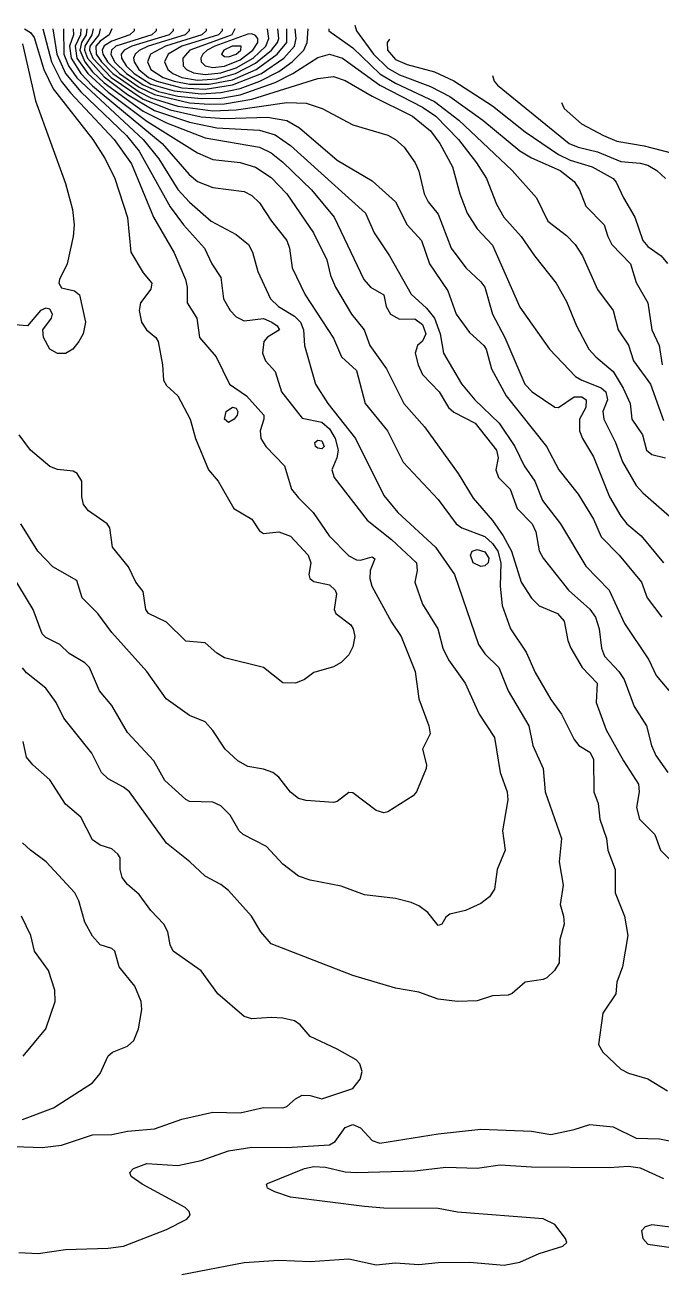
# Model space of a CAD drawing. Header units: inches. Extents: x 3311818 to 3313075, y 1372003 to 1372737.
# Drawn here: x 3312366 to 3312428.5, y 1372610.5 to 1372733 of the extents above; entities that cross this region are included whole.
import ezdxf

# ---------------------------------------------------------------- set-up
doc = ezdxf.new("R2010")
doc.units = ezdxf.units.IN
doc.header["$MEASUREMENT"] = 0

msp = doc.modelspace()

# ---------------------------------------------------------------- linework, layer by layer
for points, elevation in [([(3312368.78, 1372732.58), (3312369.17, 1372730.11), (3312370.03, 1372728.2), (3312371.53, 1372726.4), (3312376.01, 1372722.1), (3312377.24, 1372720.58), (3312380.3, 1372715.1), (3312381.59, 1372713.34), (3312383.65, 1372711.05), (3312384.38, 1372709.52), (3312385.25, 1372708.18), (3312385.52, 1372706.09), (3312386.17, 1372704.95), (3312386.78, 1372704.31), (3312387.54, 1372703.94), (3312389.45, 1372704.14), (3312390.28, 1372703.81), (3312390.8, 1372703.43), (3312391.03, 1372703.05), (3312389.83, 1372702.33), (3312389.48, 1372701.9), (3312389.36, 1372700.76), (3312389.65, 1372700), (3312390.59, 1372698.95), (3312391.23, 1372696.95), (3312393.26, 1372694.39), (3312395.16, 1372693.98), (3312395.92, 1372693.32), (3312396.47, 1372692.37), (3312396.77, 1372691.23), (3312396.66, 1372690.47), (3312396.17, 1372689.32), (3312396.37, 1372688.56), (3312399.62, 1372684.37), (3312402.02, 1372682.47), (3312404.45, 1372680.18), (3312404.53, 1372679.41), (3312404.29, 1372678.27), (3312405.07, 1372676.13), (3312406.55, 1372673.7), (3312407.04, 1372671.79), (3312407.6, 1372670.65), (3312409.25, 1372668.36), (3312410.62, 1372665.31), (3312412.11, 1372663.03), (3312412.69, 1372659.6), (3312413.35, 1372657.69), (3312413.44, 1372656.93), (3312412.92, 1372653.88), (3312413.17, 1372651.97), (3312412.39, 1372650.07), (3312412.13, 1372648.16), (3312411.64, 1372647.4), (3312410.79, 1372646.74), (3312409.26, 1372646.05), (3312407.74, 1372645.69), (3312407.36, 1372645.4), (3312406.95, 1372644.73), (3312406.6, 1372644.58), (3312405.58, 1372645.87), (3312404.69, 1372646.52), (3312403.93, 1372646.84), (3312402.4, 1372647.22), (3312399.35, 1372647.61), (3312397.07, 1372648.43), (3312394.02, 1372649.02), (3312392.88, 1372649.44), (3312391.35, 1372650.59), (3312389.76, 1372652.35), (3312387.44, 1372653.5), (3312387.06, 1372653.88), (3312386.19, 1372655.4), (3312385.25, 1372656.34), (3312384.49, 1372656.68), (3312382.2, 1372656.74), (3312381.82, 1372656.94), (3312379.78, 1372658.83), (3312378.68, 1372660.74), (3312376.11, 1372663.53), (3312374.58, 1372666.18), (3312373.36, 1372667.6), (3312372.38, 1372669.89), (3312371.91, 1372670.35), (3312370.39, 1372671.29), (3312369.46, 1372672.17), (3312368.1, 1372672.84), (3312367.72, 1372673.2), (3312366.85, 1372675.6), (3312363.35, 1372681.32)], 4487), ([(3312366, 1372732.58), (3312366.58, 1372732.22), (3312366.96, 1372731.72), (3312367.9, 1372728.58), (3312368.81, 1372726.68), (3312372.71, 1372721.72), (3312373.93, 1372719.82), (3312374.87, 1372717.91), (3312376.11, 1372714.07), (3312376.44, 1372710.67), (3312377.63, 1372708.65), (3312378.51, 1372707.62), (3312378.39, 1372707.02), (3312377.37, 1372705.71), (3312377.25, 1372704.95), (3312377.48, 1372703.81), (3312377.96, 1372703.05), (3312378.9, 1372702.28), (3312379.1, 1372701.9), (3312379.55, 1372699.61), (3312379.64, 1372698.09), (3312379.92, 1372697.59), (3312381.06, 1372696.58), (3312382.25, 1372694.28), (3312382.78, 1372692.37), (3312384.06, 1372689.32), (3312385, 1372688.18), (3312386.55, 1372685.51), (3312388.3, 1372684.47), (3312389.06, 1372683.31), (3312389.45, 1372683.04), (3312390.97, 1372683.21), (3312392.11, 1372682.8), (3312393.84, 1372680.94), (3312394.09, 1372680.18), (3312393.91, 1372679.03), (3312393.99, 1372678.65), (3312394.4, 1372678.34), (3312395.92, 1372678.01), (3312396.49, 1372677.51), (3312396.61, 1372677.13), (3312396.37, 1372675.6), (3312396.55, 1372675.22), (3312398.03, 1372674.08), (3312398.26, 1372673.7), (3312398.4, 1372672.94), (3312398.21, 1372671.93), (3312397.83, 1372671.14), (3312397.07, 1372670.4), (3312396.31, 1372669.96), (3312394.4, 1372669.42), (3312393.49, 1372668.74), (3312392.6, 1372668.36), (3312391.35, 1372668.39), (3312389.45, 1372669.92), (3312385.63, 1372670.86), (3312384.87, 1372671.3), (3312383.73, 1372672.34), (3312381.82, 1372672.49), (3312379.92, 1372674.34), (3312378.18, 1372675.22), (3312377.92, 1372675.6), (3312377.63, 1372677.35), (3312376.91, 1372678.27), (3312376.2, 1372679.8), (3312374.64, 1372681.7), (3312374.38, 1372683.61), (3312374.1, 1372683.99), (3312372.29, 1372685.27), (3312371.8, 1372685.89), (3312371.62, 1372686.66), (3312371.62, 1372688.18), (3312371.17, 1372688.94), (3312370.77, 1372689.18), (3312369.25, 1372689.34), (3312368.48, 1372689.64), (3312366.58, 1372691.23), (3312365.47, 1372692.75)], 4489), ([(3312367.79, 1372732.58), (3312368.64, 1372729.34), (3312369.59, 1372727.44), (3312370.5, 1372726.29), (3312374.8, 1372721.72), (3312376.49, 1372719.34), (3312378.67, 1372714.1), (3312380.68, 1372710.6), (3312381.81, 1372708), (3312381.97, 1372707.24), (3312381.95, 1372705.71), (3312382.9, 1372704.19), (3312383.18, 1372702.28), (3312384.8, 1372700.38), (3312386.13, 1372697.71), (3312387.79, 1372696.57), (3312389.47, 1372694.66), (3312389.5, 1372694.28), (3312389.14, 1372693.14), (3312389.18, 1372692.37), (3312389.69, 1372691.61), (3312391.5, 1372689.71), (3312392.2, 1372687.42), (3312392.88, 1372686.54), (3312394.32, 1372685.13), (3312395.91, 1372682.84), (3312397.83, 1372680.87), (3312398.59, 1372680.46), (3312398.97, 1372680.45), (3312400.12, 1372680.78), (3312400.37, 1372680.56), (3312399.91, 1372679.41), (3312399.89, 1372678.65), (3312400.07, 1372677.89), (3312402.02, 1372674.34), (3312402.97, 1372672.94), (3312404.35, 1372669.51), (3312404.7, 1372666.84), (3312405.66, 1372664.17), (3312405.8, 1372663.41), (3312405.04, 1372661.88), (3312405.45, 1372660.36), (3312405.42, 1372659.98), (3312404.48, 1372657.69), (3312404.14, 1372657.31), (3312401.64, 1372655.73), (3312401.26, 1372655.65), (3312400.5, 1372655.87), (3312398.21, 1372657.61), (3312397.83, 1372657.63), (3312396.69, 1372656.75), (3312396.31, 1372656.65), (3312393.64, 1372656.85), (3312392.88, 1372657.04), (3312392.11, 1372657.66), (3312390.97, 1372659.13), (3312390.37, 1372659.6), (3312389.45, 1372659.94), (3312387.92, 1372660.18), (3312386.93, 1372660.74), (3312385.69, 1372661.88), (3312384.49, 1372663.71), (3312383.73, 1372664.57), (3312382.2, 1372665.19), (3312379.91, 1372666.84), (3312378.01, 1372669.5), (3312374.58, 1372673.33), (3312373.2, 1372675.22), (3312371.66, 1372676.75), (3312371.15, 1372678.45), (3312368.78, 1372679.8), (3312367.32, 1372681.32), (3312365.65, 1372683.99)], 4488), ([(3312369.82, 1372732.58), (3312369.86, 1372730.11), (3312370.33, 1372728.96), (3312371.15, 1372727.77), (3312377.63, 1372721.72), (3312379.19, 1372719.82), (3312381.06, 1372716.82), (3312382.2, 1372715.56), (3312384.32, 1372713.72), (3312386.78, 1372712.4), (3312387.98, 1372711.43), (3312388.38, 1372710.67), (3312388.89, 1372708.76), (3312390.15, 1372706.09), (3312390.92, 1372705.33), (3312392.49, 1372704.4), (3312393.07, 1372703.81), (3312393.37, 1372703.05), (3312393.49, 1372701.52), (3312394.56, 1372697.71), (3312395.77, 1372695.8), (3312398.47, 1372692.37), (3312401.26, 1372686.8), (3312402.65, 1372685.13), (3312406.34, 1372681.7), (3312408.18, 1372679.03), (3312410.54, 1372672.17), (3312411.17, 1372671.26), (3312412.56, 1372669.89), (3312413.46, 1372667.6), (3312415.49, 1372664.17), (3312415.89, 1372662.26), (3312416.88, 1372659.98), (3312417.08, 1372657.69), (3312418.69, 1372653.12), (3312418.45, 1372650.83), (3312418.85, 1372648.54), (3312418.55, 1372646.64), (3312418.89, 1372645.49), (3312418.95, 1372644.73), (3312418.54, 1372643.21), (3312418.45, 1372640.92), (3312418, 1372640.16), (3312417.27, 1372639.45), (3312416.89, 1372639.27), (3312415.13, 1372639.01), (3312413.84, 1372637.91), (3312413.46, 1372637.76), (3312411.93, 1372637.69), (3312410.41, 1372637.2), (3312408.5, 1372637.14), (3312406.6, 1372637.36), (3312404.69, 1372638.03), (3312402.4, 1372638.45), (3312398.21, 1372639.68), (3312390.21, 1372642.8), (3312389.18, 1372643.97), (3312388.28, 1372645.49), (3312386.02, 1372648.01), (3312385.25, 1372648.6), (3312383.73, 1372649.43), (3312382.23, 1372650.83), (3312379.92, 1372652.65), (3312376.29, 1372657.69), (3312375.72, 1372658.17), (3312374.2, 1372658.97), (3312373.57, 1372659.6), (3312372.6, 1372661.5), (3312369.86, 1372664.93), (3312369.1, 1372666.46), (3312368.1, 1372667.89), (3312366.2, 1372669.38), (3312365.81, 1372669.87)], 4486), ([(3312370.78, 1372732.58), (3312370.8, 1372732.01), (3312370.42, 1372730.87), (3312370.59, 1372729.72), (3312371.53, 1372728.2), (3312372.68, 1372727), (3312379.52, 1372721.34), (3312382.17, 1372718.29), (3312382.97, 1372717.61), (3312384.49, 1372717.01), (3312387.54, 1372716.63), (3312388.3, 1372716.24), (3312389.06, 1372715.51), (3312390.23, 1372713.72), (3312391.75, 1372711.81), (3312392, 1372711.05), (3312392.25, 1372709.14), (3312393.53, 1372706.48), (3312396.31, 1372702.22), (3312397.11, 1372700.38), (3312398.59, 1372699.06), (3312399.44, 1372695.8), (3312401.61, 1372693.14), (3312403.17, 1372690.06), (3312406.6, 1372686.38), (3312408.36, 1372683.99), (3312408.91, 1372683.61), (3312411.17, 1372682.76), (3312411.93, 1372682.08), (3312412.45, 1372681.32), (3312412.75, 1372680.18), (3312412.68, 1372677.89), (3312412.87, 1372675.98), (3312413.69, 1372673.7), (3312415.24, 1372671.41), (3312416.12, 1372669.41), (3312417.65, 1372666.76), (3312418.69, 1372665.31), (3312419.94, 1372662.84), (3312420.41, 1372662.26), (3312421.46, 1372661.59), (3312421.84, 1372660.92), (3312421.88, 1372657.69), (3312422.3, 1372656.55), (3312422.44, 1372655.02), (3312423.11, 1372653.12), (3312423.25, 1372651.97), (3312423.95, 1372650.07), (3312423.97, 1372647.78), (3312424.86, 1372645.49), (3312425.2, 1372643.59), (3312424.67, 1372640.54), (3312424.13, 1372639.01), (3312424.04, 1372637.87), (3312422.76, 1372635.97), (3312422.33, 1372632.92), (3312422.74, 1372632.15), (3312424.51, 1372630.48), (3312425.27, 1372630.09), (3312427.18, 1372629.55), (3312429.08, 1372628.35)], 4485), ([(3312371.52, 1372732.58), (3312371.48, 1372732.01), (3312370.97, 1372730.87), (3312371.15, 1372729.72), (3312372.2, 1372728.2), (3312374.2, 1372726.36), (3312378.01, 1372723.51), (3312382.97, 1372720.4), (3312384.49, 1372719.75), (3312387.16, 1372719.45), (3312388.68, 1372719.01), (3312390.21, 1372718.01), (3312391.73, 1372716.38), (3312394.36, 1372712.57), (3312395.66, 1372709.91), (3312396.02, 1372708.38), (3312396.51, 1372707.24), (3312398.1, 1372704.57), (3312399.32, 1372703.05), (3312399.89, 1372701.52), (3312401.53, 1372699.23), (3312403.23, 1372695.8), (3312405.24, 1372693.52), (3312408.55, 1372688.94), (3312410.03, 1372686.53), (3312411.93, 1372684.33), (3312412.97, 1372682.84), (3312413.8, 1372681.32), (3312414.74, 1372678.27), (3312415.74, 1372676.7), (3312416.51, 1372675.96), (3312418.29, 1372675.22), (3312418.97, 1372674.46), (3312419.3, 1372672.55), (3312419.61, 1372671.79), (3312420.71, 1372669.89), (3312422.21, 1372668.36), (3312422.08, 1372666.46), (3312423.08, 1372663.79), (3312424.77, 1372660.74), (3312426.26, 1372658.45), (3312426.32, 1372657.69), (3312426.04, 1372656.17), (3312426.34, 1372655.02), (3312427.84, 1372653.5), (3312428.42, 1372651.97), (3312429.56, 1372650.83)], 4484), ([(3312372.13, 1372732.58), (3312372.05, 1372732.01), (3312371.6, 1372731.25), (3312371.42, 1372730.49), (3312371.91, 1372729.34), (3312372.68, 1372728.37), (3312373.82, 1372727.29), (3312377.63, 1372724.51), (3312379.92, 1372723.35), (3312383.73, 1372721.9), (3312389.06, 1372720.97), (3312390.21, 1372720.41), (3312391.35, 1372719.51), (3312394.17, 1372716.77), (3312396.4, 1372714.1), (3312399.3, 1372708), (3312399.96, 1372707.24), (3312401.26, 1372706.49), (3312401.5, 1372705.33), (3312401.91, 1372704.57), (3312402.79, 1372704.1), (3312404.31, 1372704.12), (3312405.07, 1372703.57), (3312405.39, 1372702.66), (3312405.07, 1372701.93), (3312404.57, 1372701.52), (3312404.35, 1372700.76), (3312404.62, 1372699.61), (3312405.07, 1372698.67), (3312406.69, 1372696.95), (3312407.61, 1372695.42), (3312408.12, 1372694.97), (3312410.22, 1372693.9), (3312412.33, 1372691.23), (3312412.48, 1372690.47), (3312412.25, 1372689.32), (3312412.5, 1372688.56), (3312413.65, 1372687.42), (3312414.35, 1372685.51), (3312415.81, 1372683.99), (3312416.16, 1372683.23), (3312416.51, 1372681.34), (3312416.89, 1372680.63), (3312419.37, 1372677.51), (3312421.46, 1372675.64), (3312422.04, 1372674.84), (3312422.4, 1372673.7), (3312422.63, 1372671.79), (3312422.9, 1372671.03), (3312424.33, 1372669.51), (3312424.85, 1372668.74), (3312425.81, 1372666.07), (3312427.04, 1372664.17), (3312427.51, 1372662.26), (3312427.94, 1372661.28), (3312429.12, 1372659.6)], 4483), ([(3312372.73, 1372732.58), (3312372.6, 1372732.01), (3312371.91, 1372730.87), (3312371.89, 1372730.49), (3312372.18, 1372729.72), (3312373.82, 1372727.86), (3312376.11, 1372726.15), (3312378.77, 1372724.56), (3312382.2, 1372723.41), (3312384.87, 1372722.87), (3312389.06, 1372722.63), (3312390.59, 1372722.18), (3312392.11, 1372721.13), (3312399.45, 1372714.48), (3312400.31, 1372712.57), (3312401.8, 1372710.29), (3312403.93, 1372706.55), (3312405.45, 1372705.18), (3312406.22, 1372704.19), (3312406.79, 1372702.66), (3312407.13, 1372700.76), (3312408.88, 1372697.74), (3312410.19, 1372696.18), (3312412.59, 1372693.9), (3312414.1, 1372691.61), (3312415.04, 1372689.71), (3312416.09, 1372688.18), (3312416.82, 1372686.28), (3312418.6, 1372683.99), (3312421.08, 1372679.85), (3312423.38, 1372677.51), (3312424.89, 1372674.22), (3312427.26, 1372670.65), (3312427.99, 1372669.12), (3312429.91, 1372666.84)], 4482), ([(3312373.44, 1372732.58), (3312373.28, 1372732.01), (3312372.4, 1372730.87), (3312372.37, 1372730.49), (3312372.71, 1372729.72), (3312374.51, 1372727.82), (3312377.63, 1372725.69), (3312380.3, 1372724.62), (3312383.35, 1372723.95), (3312385.63, 1372723.77), (3312389.83, 1372723.92), (3312391.73, 1372723.58), (3312392.97, 1372722.86), (3312396.69, 1372719.7), (3312400.12, 1372717.67), (3312402.4, 1372715.61), (3312403.56, 1372713.34), (3312404.95, 1372711.81), (3312405.75, 1372709.52), (3312407.55, 1372706.86), (3312408.35, 1372704.57), (3312409.65, 1372702.78), (3312411.07, 1372701.52), (3312411.31, 1372701.14), (3312411.83, 1372699.23), (3312413.26, 1372696.57), (3312417.22, 1372691.61), (3312418.42, 1372689.32), (3312420.32, 1372686.9), (3312421.84, 1372684.46), (3312422.6, 1372682.72), (3312424.34, 1372680.94), (3312426.54, 1372678.27), (3312427.09, 1372676.75), (3312428.53, 1372674.84)], 4481), ([(3312374.57, 1372732.58), (3312374.32, 1372732.01), (3312373.44, 1372731.39), (3312372.99, 1372730.87), (3312373.03, 1372730.11), (3312373.54, 1372729.34), (3312374.68, 1372728.2), (3312377.25, 1372726.41), (3312378.39, 1372725.81), (3312381.06, 1372725), (3312384.49, 1372724.54), (3312386.78, 1372724.64), (3312391.73, 1372725.35), (3312393.64, 1372725.28), (3312395.21, 1372724.77), (3312398.21, 1372723.17), (3312401.64, 1372722.14), (3312402.4, 1372721.71), (3312403.27, 1372720.96), (3312404.35, 1372719.43), (3312404.69, 1372718.6), (3312405.21, 1372716.38), (3312405.6, 1372715.62), (3312406.6, 1372714.39), (3312407.87, 1372711.05), (3312409.3, 1372709.14), (3312410.79, 1372707.76), (3312411.16, 1372707.24), (3312411.93, 1372704.57), (3312413.13, 1372702.28), (3312415.08, 1372697.71), (3312415.82, 1372696.95), (3312418.03, 1372695.46), (3312418.41, 1372695.43), (3312419.94, 1372696.47), (3312420.7, 1372696.48), (3312421.12, 1372696.18), (3312421.08, 1372695.42), (3312420.45, 1372694.28), (3312420.46, 1372693.14), (3312420.74, 1372692.37), (3312421.84, 1372690.59), (3312423.41, 1372686.66), (3312424.53, 1372684.75), (3312425.12, 1372683.99), (3312426.52, 1372682.84), (3312428.7, 1372680.19)], 4480), ([(3312376.77, 1372732.58), (3312376.77, 1372732.39), (3312376.34, 1372732.01), (3312374.58, 1372731.38), (3312373.82, 1372730.9), (3312373.62, 1372730.49), (3312373.68, 1372730.11), (3312374.15, 1372729.34), (3312375.32, 1372728.2), (3312377.25, 1372726.86), (3312378.77, 1372726.13), (3312382.2, 1372725.33), (3312384.11, 1372725.18), (3312385.63, 1372725.23), (3312388.3, 1372725.69), (3312394.78, 1372727.71), (3312396.31, 1372727.89), (3312397.45, 1372727.53), (3312400.12, 1372725.96), (3312404.06, 1372724.01), (3312405.83, 1372722.59), (3312406.75, 1372721.34), (3312408.01, 1372719.05), (3312408.71, 1372716.38), (3312409.45, 1372714.48), (3312410.41, 1372712.94), (3312411.93, 1372711.36), (3312414.6, 1372705.26), (3312417.52, 1372701.14), (3312420.08, 1372698.47), (3312420.69, 1372698.09), (3312422.6, 1372697.36), (3312423.05, 1372696.95), (3312423.22, 1372696.18), (3312422.76, 1372695.04), (3312422.84, 1372694.28), (3312423.99, 1372691.99), (3312424.67, 1372690.09), (3312426.03, 1372687.76), (3312426.66, 1372687.04), (3312429.28, 1372684.75)], 4479), ([(3312378.92, 1372732.58), (3312378.92, 1372732.39), (3312378.5, 1372732.01), (3312374.95, 1372730.87), (3312374.52, 1372730.49), (3312374.46, 1372730.11), (3312374.84, 1372729.34), (3312376.01, 1372728.2), (3312377.63, 1372727.08), (3312379.15, 1372726.45), (3312381.06, 1372725.99), (3312383.35, 1372725.74), (3312385.25, 1372725.79), (3312387.16, 1372726.12), (3312390.59, 1372727.32), (3312392.34, 1372728.2), (3312394.78, 1372729.76), (3312395.92, 1372730.11), (3312397.2, 1372729.72), (3312400.88, 1372727.05), (3312405.07, 1372724.89), (3312406.35, 1372724.01), (3312408.58, 1372721.72), (3312410.34, 1372719.43), (3312411.33, 1372717.91), (3312412.31, 1372715.39), (3312413.04, 1372714.1), (3312414.75, 1372712.19), (3312416.04, 1372710.29), (3312418.18, 1372707.62), (3312419.17, 1372705.84), (3312420.17, 1372703.43), (3312421.38, 1372701.14), (3312422.05, 1372700.38), (3312423.75, 1372698.97), (3312424.73, 1372697.33), (3312425.42, 1372695.8), (3312425.6, 1372694.28), (3312426.63, 1372692.75), (3312427.05, 1372691.23), (3312427.56, 1372690.82), (3312428.9, 1372690.47)], 4478), ([(3312380.58, 1372732.58), (3312380.58, 1372732.39), (3312380.2, 1372732.01), (3312376.54, 1372730.87), (3312375.79, 1372730.49), (3312375.5, 1372730.11), (3312375.51, 1372729.72), (3312375.97, 1372728.96), (3312376.76, 1372728.2), (3312378.39, 1372727.17), (3312380.68, 1372726.51), (3312383.35, 1372726.22), (3312385.25, 1372726.33), (3312387.16, 1372726.73), (3312389.09, 1372727.44), (3312390.97, 1372728.41), (3312392.27, 1372729.34), (3312393.42, 1372730.49), (3312393.74, 1372731.25), (3312393.83, 1372732.58)], 4477), ([(3312382.15, 1372732.58), (3312382.15, 1372732.39), (3312381.78, 1372732.01), (3312378.15, 1372730.87), (3312377.25, 1372730.45), (3312376.86, 1372730.11), (3312376.71, 1372729.72), (3312376.76, 1372729.34), (3312377.22, 1372728.58), (3312378.17, 1372727.82), (3312379, 1372727.44), (3312381.44, 1372726.81), (3312383.73, 1372726.67), (3312386.4, 1372727.08), (3312389.24, 1372728.2), (3312391.44, 1372729.72), (3312392.49, 1372730.87), (3312392.65, 1372731.63), (3312392.57, 1372732.58)], 4476), ([(3312383.84, 1372732.58), (3312383.84, 1372732.39), (3312383.41, 1372732.01), (3312379.84, 1372730.87), (3312378.37, 1372730.11), (3312378.06, 1372729.34), (3312378.41, 1372728.58), (3312379.6, 1372727.82), (3312380.69, 1372727.44), (3312382.2, 1372727.15), (3312384.11, 1372727.14), (3312386.4, 1372727.59), (3312388.72, 1372728.58), (3312390.8, 1372730.11), (3312391.75, 1372731.25), (3312391.74, 1372732.58)], 4475), ([(3312385.39, 1372732.58), (3312385.39, 1372732.39), (3312385.04, 1372732.01), (3312381.45, 1372730.87), (3312380.09, 1372730.11), (3312379.75, 1372729.34), (3312380.06, 1372728.58), (3312380.55, 1372728.2), (3312381.44, 1372727.82), (3312382.97, 1372727.56), (3312384.87, 1372727.69), (3312386.72, 1372728.2), (3312388.68, 1372729.23), (3312390.23, 1372730.49), (3312390.82, 1372731.25), (3312390.94, 1372731.63), (3312390.86, 1372732.58)], 4474), ([(3312386.64, 1372732.58), (3312386.34, 1372732.01), (3312386.02, 1372731.85), (3312382.22, 1372730.49), (3312381.52, 1372729.72), (3312381.56, 1372728.96), (3312381.89, 1372728.58), (3312382.58, 1372728.25), (3312383.73, 1372728.09), (3312385.25, 1372728.25), (3312386.78, 1372728.75), (3312388.43, 1372729.72), (3312389.67, 1372730.87), (3312389.99, 1372731.63), (3312389.85, 1372732.58)], 4473), ([(3312395.87, 1372732.58), (3312395.87, 1372732.39), (3312398.21, 1372730.71), (3312400.88, 1372728.18), (3312402.4, 1372727.26), (3312406.22, 1372725.44), (3312408.62, 1372723.63), (3312413.85, 1372718.67), (3312416.23, 1372716), (3312417.34, 1372713.72), (3312419.17, 1372712.3), (3312420.02, 1372711.43), (3312420.77, 1372710.29), (3312422.22, 1372707.01), (3312423.77, 1372704.95), (3312424.24, 1372703.05), (3312425.27, 1372701.53), (3312425.77, 1372700), (3312427.44, 1372697.71), (3312428.7, 1372694.13)], 4477), ([(3312398.42, 1372732.96), (3312398.58, 1372732.39), (3312400.26, 1372730.11), (3312401.64, 1372728.73), (3312402.79, 1372728.08), (3312405.83, 1372726.91), (3312407.74, 1372725.94), (3312410.96, 1372723.63), (3312414.6, 1372720.61), (3312415.74, 1372719.93), (3312418.55, 1372718.67), (3312419.94, 1372717.59), (3312420.47, 1372716.77), (3312421.08, 1372715.17), (3312422.88, 1372713.34), (3312423.23, 1372712.19), (3312423.64, 1372711.43), (3312425.48, 1372709.52), (3312426.03, 1372707.69), (3312427.15, 1372705.71), (3312427.57, 1372703.05), (3312428.28, 1372701.52), (3312428.58, 1372699.61)], 4476), ([(3312385.63, 1372728.91), (3312387.16, 1372729.54), (3312388.42, 1372730.49), (3312388.91, 1372731.25), (3312388.88, 1372731.63), (3312388.68, 1372731.92), (3312388.3, 1372732.1), (3312387.92, 1372732.06), (3312384.68, 1372730.87), (3312383.92, 1372730.49), (3312383.49, 1372730.11), (3312383.31, 1372729.72), (3312383.35, 1372729.34), (3312383.73, 1372728.95), (3312384.49, 1372728.79), (3312385.63, 1372728.91)], 4472), ([(3312401.83, 1372731.56), (3312401.58, 1372731.25), (3312401.61, 1372730.49), (3312402.4, 1372729.57), (3312403.55, 1372729.08), (3312406.22, 1372728.35), (3312408.12, 1372727.49), (3312411.93, 1372725.02), (3312415.12, 1372722.48), (3312418.41, 1372720.24), (3312419.56, 1372719.7), (3312421.71, 1372719.05), (3312423.75, 1372717.9), (3312424.07, 1372717.53), (3312424.77, 1372716), (3312425.9, 1372714.1), (3312426.66, 1372711.81), (3312427.18, 1372711.23), (3312428.46, 1372710.29), (3312429.08, 1372709.56)], 4475), ([(3312365.81, 1372731.12), (3312367.07, 1372725.53), (3312370.01, 1372717.42), (3312370.7, 1372714.86), (3312370.87, 1372713.34), (3312370.78, 1372712.19), (3312370.2, 1372709.52), (3312369.43, 1372708), (3312369.36, 1372707.62), (3312369.63, 1372707.16), (3312370.91, 1372706.86), (3312371.39, 1372706.48), (3312371.97, 1372703.81), (3312371.75, 1372702.66), (3312371.34, 1372701.9), (3312370.74, 1372701.14), (3312370.01, 1372700.73), (3312369.25, 1372700.73), (3312368.5, 1372701.14), (3312367.87, 1372702.28), (3312367.81, 1372703.05), (3312368.66, 1372704.19), (3312368.73, 1372704.57), (3312368.48, 1372705.06), (3312368.1, 1372705.16), (3312367.57, 1372704.95), (3312366.29, 1372703.43), (3312365.05, 1372703.52)], 4490), ([(3312386.78, 1372730.1), (3312387.22, 1372730.49), (3312387.27, 1372730.87), (3312386.38, 1372730.87), (3312385.57, 1372730.49), (3312385.33, 1372730.11), (3312385.63, 1372729.86), (3312386.02, 1372729.85), (3312386.78, 1372730.1)], 4471), ([(3312411.91, 1372728.01), (3312412.09, 1372727.44), (3312412.43, 1372727.06), (3312419.46, 1372721.34), (3312420.32, 1372720.96), (3312422.22, 1372720.5), (3312424.51, 1372719.55), (3312426.42, 1372719.4), (3312427.18, 1372719.2), (3312428.04, 1372718.67), (3312428.91, 1372717.91)], 4474), ([(3312418.68, 1372725.34), (3312418.94, 1372724.77), (3312420.67, 1372723.25), (3312422.8, 1372722.1), (3312424.13, 1372721.57), (3312426.8, 1372721.1), (3312430.61, 1372720.13)], 4473), ([(3312386.57, 1372694.28), (3312386.02, 1372693.96), (3312385.64, 1372694.28), (3312385.8, 1372695.04), (3312386.4, 1372695.47), (3312386.78, 1372695.36), (3312386.94, 1372695.04), (3312386.87, 1372694.66), (3312386.57, 1372694.28)], 4489), ([(3312395.39, 1372691.61), (3312395.16, 1372691.38), (3312394.78, 1372691.43), (3312394.55, 1372691.61), (3312394.49, 1372691.99), (3312394.78, 1372692.23), (3312395.16, 1372692.16), (3312395.39, 1372691.61)], 4488), ([(3312411.49, 1372680.18), (3312411.17, 1372679.87), (3312410.79, 1372679.81), (3312410.04, 1372680.18), (3312409.76, 1372680.94), (3312409.94, 1372681.32), (3312410.41, 1372681.5), (3312411.17, 1372681.27), (3312411.55, 1372680.62), (3312411.49, 1372680.18)], 4486), ([(3312365.05, 1372622.91), (3312367.72, 1372622.8), (3312369.63, 1372623.04), (3312372.68, 1372624.04), (3312374.58, 1372624.07), (3312376.11, 1372624.41), (3312378.77, 1372624.63), (3312381.44, 1372625.59), (3312384.49, 1372626.25), (3312387.16, 1372626.2), (3312389.45, 1372626.72), (3312391.35, 1372626.7), (3312391.73, 1372626.83), (3312392.6, 1372627.58), (3312393.26, 1372627.92), (3312394.02, 1372627.91), (3312395.16, 1372627.58), (3312398.21, 1372628.58), (3312398.94, 1372629.49), (3312399.14, 1372630.25), (3312398.9, 1372631.01), (3312398.54, 1372631.39), (3312396.69, 1372632.46), (3312394.04, 1372633.68), (3312393.04, 1372634.82), (3312392.49, 1372635.22), (3312391.35, 1372635.48), (3312390.21, 1372635.56), (3312388.3, 1372635.42), (3312387.54, 1372635.64), (3312384.96, 1372637.87), (3312383.35, 1372640.15), (3312380.59, 1372642.06), (3312380.3, 1372642.68), (3312380.08, 1372643.97), (3312379.66, 1372644.73), (3312378.39, 1372646.06), (3312377.25, 1372647.62), (3312376.11, 1372648.61), (3312375.58, 1372649.3), (3312375.39, 1372650.07), (3312375.39, 1372651.21), (3312375.16, 1372651.59), (3312374.58, 1372652.1), (3312373.44, 1372652.47), (3312372.68, 1372652.99), (3312371.53, 1372655.21), (3312370.01, 1372656.5), (3312368.48, 1372658.87), (3312366.81, 1372660.36), (3312366.2, 1372661.11), (3312365.87, 1372662.64)], 4485), ([(3312365.81, 1372625.55), (3312368.86, 1372626.7), (3312372.68, 1372629.15), (3312373.44, 1372630.05), (3312374.2, 1372631.78), (3312374.64, 1372632.15), (3312376.11, 1372632.74), (3312376.73, 1372633.3), (3312377.19, 1372634.44), (3312377.52, 1372636.35), (3312377.44, 1372637.11), (3312376.84, 1372638.63), (3312375.3, 1372640.54), (3312374.87, 1372642.06), (3312374.58, 1372642.33), (3312373.44, 1372642.68), (3312372.68, 1372643.55), (3312371.91, 1372644.92), (3312371.33, 1372647.02), (3312370.94, 1372647.78), (3312368.14, 1372650.83), (3312366.58, 1372651.97), (3312365.81, 1372652.71)], 4484), ([(3312365.88, 1372631.77), (3312368.1, 1372634.44), (3312369.02, 1372637.11), (3312368.97, 1372638.25), (3312368.34, 1372640.16), (3312366.97, 1372642.06), (3312366.62, 1372643.59), (3312365.69, 1372645.49)], 4483), ([(3312365.43, 1372612.48), (3312367.34, 1372612.38), (3312370.01, 1372612.79), (3312374.2, 1372612.92), (3312375.72, 1372613.12), (3312379.92, 1372614.76), (3312381.94, 1372615.77), (3312382.27, 1372616.15), (3312382.16, 1372616.53), (3312381.75, 1372616.91), (3312377.53, 1372619.2), (3312376.46, 1372619.96), (3312376.33, 1372620.34), (3312376.71, 1372620.72), (3312378.01, 1372621.22), (3312381.06, 1372621.02), (3312383.35, 1372621.53), (3312386.02, 1372622.47), (3312388.3, 1372622.82), (3312391.73, 1372622.79), (3312395.92, 1372623.05), (3312396.5, 1372623.39), (3312397.45, 1372624.75), (3312398.21, 1372625.04), (3312398.97, 1372624.74), (3312400.12, 1372623.49), (3312400.88, 1372623.23), (3312406.6, 1372624.15), (3312410.79, 1372624.61), (3312415.74, 1372624.39), (3312417.65, 1372624.08), (3312419.94, 1372624.56), (3312421.46, 1372625.05), (3312423.75, 1372624.84), (3312426.03, 1372623.72), (3312428.32, 1372623.64), (3312430.23, 1372623.25)], 4486), ([(3312381.44, 1372610.34), (3312387.54, 1372611.5), (3312390.97, 1372611.75), (3312394.02, 1372611.61), (3312397.83, 1372611.88), (3312400.5, 1372611.27), (3312402.4, 1372611.47), (3312404.69, 1372611.33), (3312406.6, 1372611.52), (3312409.65, 1372611.54), (3312413.08, 1372611.26), (3312414.6, 1372611.53), (3312416.51, 1372612.41), (3312418.81, 1372613.1), (3312419.22, 1372613.48), (3312419.09, 1372613.86), (3312418.03, 1372615.24), (3312416.89, 1372615.79), (3312408.5, 1372616.45), (3312406.6, 1372616.8), (3312401.26, 1372616.84), (3312399.35, 1372617.01), (3312392.11, 1372617.92), (3312390.55, 1372618.43), (3312389.86, 1372618.81), (3312389.73, 1372619.2), (3312389.83, 1372619.25), (3312393.46, 1372620.72), (3312394.4, 1372620.94), (3312395.54, 1372620.87), (3312397.45, 1372620.4), (3312398.59, 1372620.36), (3312404.31, 1372620.51), (3312407.36, 1372620.87), (3312410.41, 1372620.76), (3312412.69, 1372621.09), (3312415.74, 1372620.91), (3312423.37, 1372620.85), (3312425.27, 1372620.96), (3312426.42, 1372620.8), (3312428.7, 1372619.74)], 4487), ([(3312430.99, 1372614.78), (3312427.56, 1372615.2), (3312426.91, 1372615), (3312426.56, 1372614.62), (3312426.66, 1372613.86), (3312427.18, 1372613.32), (3312429.46, 1372612.98)], 4487)]:
    msp.add_lwpolyline(points, dxfattribs=dict(elevation=elevation))

doc.saveas('drawing.dxf')
